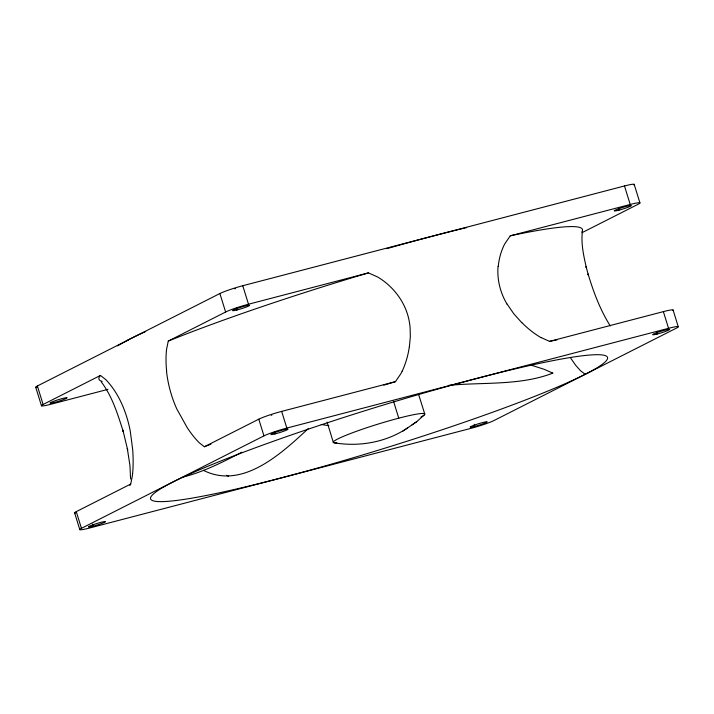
<?xml version="1.0" encoding="UTF-8"?>
<svg xmlns="http://www.w3.org/2000/svg" width="714" height="714" viewBox="0 0 714 714"><rect width="100%" height="100%" fill="white"/><g stroke="black" fill="none" stroke-linecap="round" stroke-linejoin="round"><path stroke-width="1.07" d="M582.508 230.381C580.768 243.046 583.606 255.737 586.453 268.027L586.078 266.572L588.443 275.408L588.068 273.944C593.477 292.008 600.188 309.921 610.274 325.941M409.399 346.718L410.327 336.713L410.122 328.021A64.617 57.307 63.1 0 0 409.622 323.656C407.016 304.717 394.985 287.787 378.902 277.764A67.66 60.003 63.1 0 0 377.652 277.005L368.433 272.882L248.49 304.226A17.948 1.562 -17.2 0 0 225.624 312.018L168.272 341.078L166.603 349.101A68.241 30.97 75.4 0 0 166.353 351.502A64.724 29.372 75.4 0 0 166.639 371.235M129.903 485.529A255.46 22.268 -17.2 0 1 130.698 484.065L132.286 476.3A95.738 43.447 75.4 0 0 132.581 473.614M383.837 385.141A255.46 22.268 -17.2 0 1 395.494 381.642L400.84 373.734A95.738 84.904 63.1 0 0 402.196 371.003M581.928 232.728L638.289 204.177A17.948 1.562 -17.2 0 0 630.212 204.472L510.269 235.816L504.682 243.983A68.241 60.511 63.1 0 0 503.504 246.419A64.724 57.406 63.1 0 0 498.283 266.358M412.058 424.866L416.735 421.653L424.125 415.066M308.269 428.587C281.325 453.622 242.233 490.027 203.401 470.33M334.206 442.805C359.374 447.053 386.444 442.278 407.676 427.856M402.928 431.113L416.735 421.653M530.752 365.006L544.059 369.272L552.806 373.119C520.399 385.792 482.798 382.052 448.553 385.382M241.885 452.185C223.143 461.904 204.124 471.668 183.569 476.952M36.905 387.434A17.948 1.562 -17.2 0 1 37.378 385.979L219.894 293.525A17.948 1.562 -17.2 0 1 242.769 285.725L624.482 185.97A17.948 1.562 -17.2 0 1 633.818 184.944M37.378 385.979L43.108 404.481L100.451 375.43L105.833 379.687A67.66 30.702 75.4 0 1 106.6 380.464C118.426 393.262 125.468 409.827 129.341 426.651A64.617 29.328 75.4 0 1 130.251 430.997L132.679 449.579A92.079 41.787 75.4 0 1 132.608 473.641M75.372 513.107A17.948 1.562 -17.2 0 1 76.273 511.635L130.698 484.065M166.505 371.182A58.271 26.445 75.4 0 0 176.831 409.006L187.22 427.668A89.759 40.734 75.4 0 0 199.331 442.832L204.365 446.75L258.789 419.18A17.948 1.562 -17.2 0 1 281.664 411.389L395.494 381.642M81.441 528.324L263.957 435.87A17.948 1.562 -17.2 0 1 286.832 428.079L668.545 328.315A17.948 1.562 -17.2 0 1 676.622 328.021L494.106 420.475A17.948 1.562 -17.2 0 1 471.231 428.275L89.518 528.03A17.948 1.562 -17.2 0 1 81.441 528.324L76.273 511.635M552.806 373.119L551.378 373.458M107.939 389.353L51.176 404.186A17.948 1.562 -17.2 0 1 43.108 404.481M540.953 337.508L549.557 341.372L663.377 311.625A17.948 1.562 -17.2 0 1 672.954 310.411M328.904 425.696L321.184 424.482M226.615 475.274L228.525 476.274M585.23 374.288L580.562 370.771L575.68 365.291L570.691 358.107M521.809 322.683L513.893 313.91L507.136 304.128M101.245 381.847C112.366 396.44 117.765 414.397 123.281 431.64L122.906 430.176L127.681 449.954L127.306 448.481L129.939 465.421L130.582 478.987M678.246 326.691L673.079 310.001M74.649 512.973L79.816 529.654M639.914 202.838L634.184 184.346M35.754 387.309L41.474 405.811M418.788 394.958L424.768 414.066M624.482 185.97L630.212 204.472M663.377 311.625L668.545 328.315M618.476 208.033L619.109 210.094M656.8 331.849L657.451 333.938M474.283 424.312L474.935 426.401M393.539 401.304L398.76 418.181M242.769 285.725L248.49 304.226M281.664 411.389L286.832 428.079M236.762 307.796L237.396 309.849M275.086 431.613L275.729 433.701M219.894 293.525L225.624 312.018M258.789 419.18L263.957 435.87M92.57 524.067L93.213 526.156M327.128 422.135L333.295 442.278M117.551 345.862A239.11 20.84 -17.2 0 1 128.823 339.703M386.693 248.704A239.11 20.84 -17.2 0 1 466.653 227.579M128.065 339.9A239.074 20.974 -17.2 0 1 145.683 331.528M234.808 288.831A8.979 0.785 -17.2 0 1 235.433 288.643M204.365 446.75A255.46 22.268 -17.2 0 1 210.898 444.17M549.557 341.372A255.46 22.268 -17.2 0 1 557.107 339.837M510.269 235.816A253.068 22.054 -17.2 0 1 582.097 231.604M102.2 381.365A253.068 22.054 -17.2 0 1 100.451 375.43M168.272 341.078A253.068 22.054 -17.2 0 1 368.433 272.882M409.336 346.701A92.079 81.655 63.1 0 1 402.25 371.039M507.056 304.182A58.271 51.676 63.1 0 1 498.051 266.313M540.909 337.597A89.759 79.602 63.1 0 1 521.872 322.612M336.803 442.814A47.865 4.168 -17.2 0 1 379.384 423.697A47.865 4.168 -17.2 0 1 420.992 417.03M271.266 415.289A8.979 0.785 -17.2 0 1 271.856 415.093M251.364 485.458A239.172 20.849 -17.2 0 0 607.052 359.686A239.172 20.849 -17.2 0 0 278.683 439.378A239.172 20.849 -17.2 0 0 251.364 485.458M474.016 426.624A8.979 0.785 -17.2 0 0 487.198 421.929A8.979 0.785 -17.2 0 0 474.676 425.008A8.979 0.785 -17.2 0 0 474.016 426.624M92.302 526.388A8.979 0.785 -17.2 0 0 105.485 521.684A8.979 0.785 -17.2 0 0 92.963 524.772A8.979 0.785 -17.2 0 0 92.302 526.388M274.819 433.933A8.979 0.785 -17.2 0 0 288.001 429.23A8.979 0.785 -17.2 0 0 275.479 432.309A8.979 0.785 -17.2 0 0 274.819 433.933M656.532 334.17A8.979 0.785 -17.2 0 0 669.714 329.466A8.979 0.785 -17.2 0 0 657.192 332.554A8.979 0.785 -17.2 0 0 656.532 334.17M618.199 210.327A8.979 0.785 -17.2 0 0 631.381 205.623A8.979 0.785 -17.2 0 0 618.851 208.702A8.979 0.785 -17.2 0 0 618.199 210.327M236.486 310.081A8.979 0.785 -17.2 0 0 249.659 305.387A8.979 0.785 -17.2 0 0 237.137 308.466A8.979 0.785 -17.2 0 0 236.486 310.081M53.969 402.544A8.979 0.785 -17.2 0 0 67.152 397.841A8.979 0.785 -17.2 0 0 54.621 400.92A8.979 0.785 -17.2 0 0 53.969 402.544"/></g></svg>
